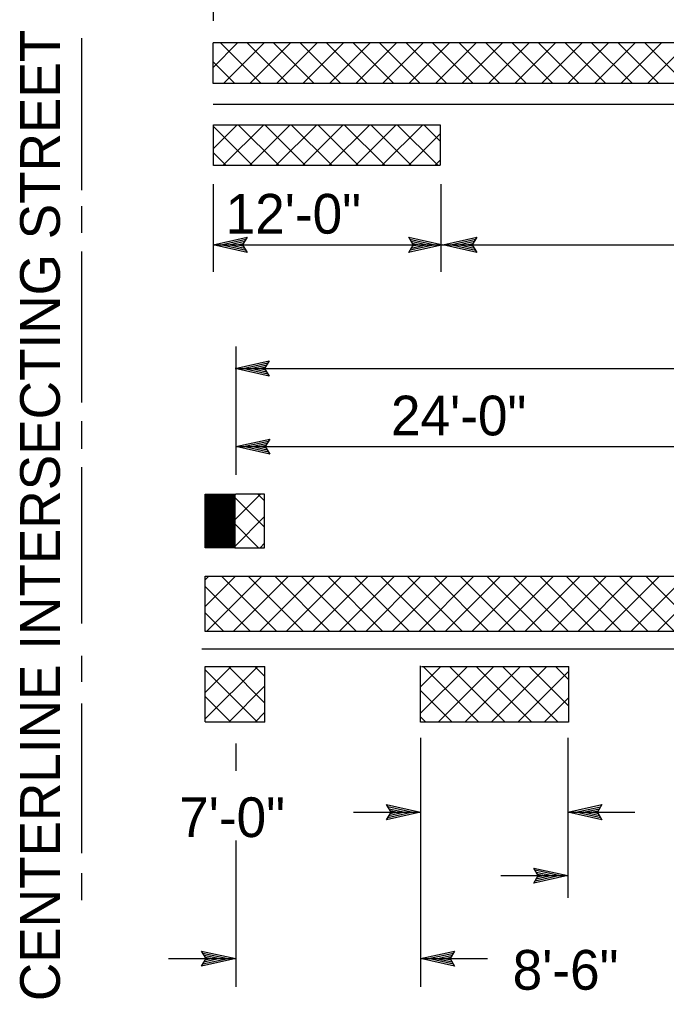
# Model space of a CAD drawing. Extents: x -893 to 867, y -474 to 712.
# Drawn here: x 403.6 to 517.5, y 147 to 319.4 of the extents above; entities that cross this region are included whole.
import ezdxf

# ---------------------------------------------------------------- set-up
doc = ezdxf.new("R2010")
doc.units = 0
for name, color, linetype in [('56 Stage 3 Anno', 7, 'Continuous'), ('57 Undefined', 7, 'Continuous'), ('60 Nongeo Data', 7, 'Continuous')]:
    doc.layers.add(name, color=color, linetype=linetype)

msp = doc.modelspace()

# ---------------------------------------------------------------- linework, layer by layer
at = {"layer": '56 Stage 3 Anno'}
for p, q in [((437.69, 333.65), (437.69, 319.19)), ((414.53, 316.14), (414.53, 289.37)), ((437.69, 290.41), (437.69, 274.97)), ((477.77, 290.41), (477.77, 274.97)), ((414.53, 286.56), (414.53, 281.83)), ((437.69, 279.74), (443.69, 281.07)), ((443.69, 281.07), (442.89, 279.74)), ((443.69, 281.07), (443.69, 281.07)), ((472.93, 279.74), (472.13, 281.08)), ((472.13, 281.08), (472.13, 281.08)), ((472.13, 281.08), (478.13, 279.74)), ((472.93, 279.74), (472.13, 281.08)), ((472.13, 281.08), (472.13, 281.08)), ((472.13, 281.08), (478.13, 279.74)), ((478.13, 279.74), (484.13, 281.07)), ((478.13, 279.74), (484.13, 281.07)), ((484.13, 281.07), (483.33, 279.74)), ((484.13, 281.07), (483.33, 279.74)), ((484.13, 281.07), (484.13, 281.07)), ((484.13, 281.07), (484.13, 281.07)), ((443.69, 278.4), (437.69, 279.74)), ((437.69, 279.74), (437.69, 279.74)), ((437.69, 279.74), (477.77, 279.74)), ((443.48, 278.76), (439.07, 279.74)), ((439.09, 279.74), (443.46, 280.71)), ((440.46, 279.74), (443.28, 280.36)), ((443.24, 279.12), (440.46, 279.74)), ((441.84, 279.74), (443.05, 280)), ((443.07, 279.46), (441.84, 279.74)), ((442.89, 279.74), (443.69, 278.4)), ((478.13, 279.74), (472.12, 278.41)), ((478.13, 279.74), (472.12, 278.41)), ((472.13, 278.41), (472.93, 279.74)), ((472.13, 278.41), (472.93, 279.74)), ((472.34, 280.72), (476.75, 279.74)), ((472.34, 280.72), (476.75, 279.74)), ((476.73, 279.74), (472.36, 278.77)), ((476.73, 279.74), (472.36, 278.77)), ((475.36, 279.74), (472.54, 279.12)), ((475.36, 279.74), (472.54, 279.12)), ((472.58, 280.36), (475.36, 279.74)), ((472.58, 280.36), (475.36, 279.74)), ((472.75, 280.02), (473.98, 279.74)), ((472.75, 280.02), (473.98, 279.74)), ((473.98, 279.74), (472.77, 279.48)), ((473.98, 279.74), (472.77, 279.48)), ((477.77, 279.74), (597.86, 279.74)), ((484.13, 278.4), (478.13, 279.74)), ((478.13, 279.74), (478.13, 279.74)), ((484.13, 278.4), (478.13, 279.74)), ((478.13, 279.74), (478.13, 279.74)), ((478.13, 279.74), (478.13, 279.74)), ((478.13, 279.74), (478.13, 279.74)), ((483.91, 278.76), (479.51, 279.74)), ((483.91, 278.76), (479.51, 279.74)), ((479.52, 279.74), (483.89, 280.71)), ((479.52, 279.74), (483.89, 280.71)), ((480.89, 279.74), (483.71, 280.36)), ((480.89, 279.74), (483.71, 280.36)), ((483.67, 279.12), (480.89, 279.74)), ((483.67, 279.12), (480.89, 279.74)), ((482.27, 279.74), (483.48, 280)), ((482.27, 279.74), (483.48, 280)), ((483.5, 279.46), (482.27, 279.74)), ((483.5, 279.46), (482.27, 279.74)), ((483.33, 279.74), (484.13, 278.4)), ((483.33, 279.74), (484.13, 278.4)), ((414.53, 278.57), (414.53, 251.95)), ((443.69, 278.4), (443.69, 278.4)), ((472.13, 278.41), (472.13, 278.41)), ((472.13, 278.41), (472.13, 278.41)), ((484.13, 278.4), (484.13, 278.4)), ((484.13, 278.4), (484.13, 278.4)), ((441.66, 261.85), (441.66, 239.2)), ((441.56, 257.97), (447.56, 259.3)), ((442.95, 257.97), (447.33, 258.94)), ((447.56, 259.3), (446.76, 257.97)), ((447.56, 259.3), (447.56, 259.3)), ((447.56, 256.63), (441.56, 257.97)), ((441.56, 257.97), (441.56, 257.97)), ((441.66, 257.97), (692.49, 257.97)), ((447.35, 256.98), (442.94, 257.97)), ((444.33, 257.97), (447.15, 258.59)), ((447.11, 257.34), (444.33, 257.97)), ((445.71, 257.96), (446.92, 258.23)), ((446.94, 257.69), (445.71, 257.96)), ((446.76, 257.97), (447.56, 256.63)), ((447.56, 256.63), (447.56, 256.63)), ((414.53, 248.7), (414.53, 243.82)), ((441.66, 244.2), (447.66, 245.53)), ((443.06, 244.2), (447.43, 245.17)), ((444.43, 244.2), (447.25, 244.82)), ((447.66, 245.53), (446.86, 244.2)), ((447.66, 245.53), (447.66, 245.53)), ((447.66, 242.86), (441.66, 244.2)), ((441.66, 244.2), (441.66, 244.2)), ((441.66, 244.2), (532.02, 244.2)), ((447.45, 243.21), (443.04, 244.2)), ((447.21, 243.57), (444.43, 244.2)), ((445.81, 244.2), (447.02, 244.46)), ((447.04, 243.92), (445.81, 244.2)), ((446.86, 244.2), (447.66, 242.86)), ((447.66, 242.86), (447.66, 242.86)), ((414.53, 240.57), (414.53, 213.06)), ((414.53, 207.37), (414.53, 202.78)), ((414.53, 198.94), (414.53, 172.61)), ((441.66, 191.92), (441.66, 187.1)), ((474.22, 192.92), (474.22, 149.07)), ((500.15, 192.92), (500.15, 164.71)), ((469.02, 179.81), (468.22, 181.15)), ((468.22, 181.15), (468.22, 181.15)), ((468.22, 181.15), (474.22, 179.81)), ((500.15, 179.81), (506.15, 181.14)), ((506.15, 181.14), (505.35, 179.81)), ((506.15, 181.14), (506.15, 181.14)), ((462.41, 179.81), (474.22, 179.81)), ((474.22, 179.81), (468.22, 178.48)), ((468.22, 178.48), (469.02, 179.81)), ((468.44, 180.79), (472.84, 179.81)), ((472.83, 179.8), (468.46, 178.84)), ((471.46, 179.81), (468.63, 179.18)), ((468.67, 180.43), (471.46, 179.81)), ((468.85, 180.09), (470.08, 179.81)), ((470.08, 179.81), (468.87, 179.54)), ((474.22, 179.81), (474.22, 179.81)), ((506.15, 178.47), (500.15, 179.81)), ((500.15, 179.81), (500.15, 179.81)), ((500.15, 179.81), (511.96, 179.81)), ((505.93, 178.82), (501.53, 179.81)), ((501.54, 179.81), (505.91, 180.78)), ((502.91, 179.81), (505.74, 180.43)), ((505.7, 179.18), (502.91, 179.81)), ((504.29, 179.8), (505.5, 180.07)), ((505.52, 179.53), (504.29, 179.8)), ((505.35, 179.81), (506.15, 178.47)), ((468.22, 178.48), (468.22, 178.48)), ((506.15, 178.47), (506.15, 178.47)), ((441.66, 174.82), (441.66, 149.07)), ((414.53, 169.06), (414.53, 164.33)), ((494.95, 168.64), (494.15, 169.98)), ((494.15, 169.98), (494.15, 169.98)), ((494.15, 169.98), (500.15, 168.64)), ((494.37, 169.63), (498.77, 168.64)), ((494.6, 169.27), (497.39, 168.65)), ((488.34, 168.64), (500.15, 168.64)), ((500.15, 168.64), (494.15, 167.31)), ((494.15, 167.31), (494.95, 168.64)), ((494.15, 167.31), (494.15, 167.31)), ((498.76, 168.64), (494.38, 167.67)), ((497.39, 168.65), (494.56, 168.02)), ((494.78, 168.92), (496.01, 168.65)), ((496.01, 168.65), (494.8, 168.38)), ((500.15, 168.64), (500.15, 168.64)), ((436.46, 154.02), (435.66, 155.36)), ((435.66, 155.36), (435.66, 155.36)), ((435.66, 155.36), (441.66, 154.02)), ((474.22, 154.02), (480.22, 155.35)), ((480.22, 155.35), (479.42, 154.02)), ((480.22, 155.35), (480.22, 155.35)), ((429.85, 154.02), (441.66, 154.02)), ((441.66, 154.02), (435.66, 152.69)), ((435.66, 152.69), (436.46, 154.02)), ((435.88, 155), (440.28, 154.02)), ((440.27, 154.01), (435.9, 153.05)), ((438.9, 154.02), (436.08, 153.39)), ((436.11, 154.64), (438.9, 154.02)), ((436.29, 154.29), (437.52, 154.02)), ((437.52, 154.02), (436.31, 153.75)), ((441.66, 154.02), (441.66, 154.02)), ((480.22, 152.68), (474.22, 154.02)), ((474.22, 154.02), (474.22, 154.02)), ((474.22, 154.02), (486.03, 154.02)), ((480, 153.03), (475.6, 154.02)), ((475.61, 154.02), (479.99, 154.99)), ((476.98, 154.01), (479.81, 154.64)), ((479.77, 153.39), (476.98, 154.01)), ((478.37, 154.01), (479.57, 154.28)), ((479.59, 153.74), (478.37, 154.01)), ((479.42, 154.02), (480.22, 152.68)), ((435.66, 152.69), (435.66, 152.69)), ((480.22, 152.68), (480.22, 152.68))]:
    msp.add_line(p, q, dxfattribs=at)
at = {"layer": '60 Nongeo Data'}
for p, q in [((437.69, 308.14), (437.69, 315.3)), ((694.55, 315.3), (437.69, 315.3)), ((694.55, 308.14), (437.69, 308.14)), ((437.69, 304.52), (773.91, 304.52)), ((437.74, 293.69), (437.74, 300.88)), ((437.76, 300.9), (477.68, 300.9)), ((477.68, 300.9), (477.68, 293.78)), ((477.65, 293.69), (437.74, 293.69)), ((436.31, 226.39), (436.31, 235.83)), ((436.31, 235.83), (441.66, 235.83)), ((441.51, 235.83), (441.51, 226.39)), ((446.76, 235.83), (441.66, 235.83)), ((446.76, 226.39), (446.76, 235.83)), ((441.5, 226.39), (436.31, 226.39)), ((441.5, 226.39), (446.76, 226.39)), ((436.31, 211.62), (436.31, 221.36)), ((436.31, 221.36), (695.5, 221.36)), ((436.31, 211.62), (436.31, 221.36)), ((436.31, 221.36), (695.5, 221.36)), ((695.49, 211.62), (436.31, 211.62)), ((695.5, 211.62), (436.31, 211.62)), ((773.91, 208.55), (435.73, 208.55)), ((436.31, 195.75), (436.31, 205.48)), ((436.31, 205.47), (446.78, 205.47)), ((446.76, 205.48), (446.76, 195.66)), ((474.22, 195.66), (474.22, 205.56)), ((474.39, 205.47), (500.32, 205.47)), ((500.26, 205.48), (500.26, 195.68)), ((446.78, 195.68), (436.31, 195.68)), ((500.26, 195.68), (474.22, 195.68))]:
    msp.add_line(p, q, dxfattribs=at)
for points in [[(437.69, 311), (441.99, 315.3)], [(446.17, 308.14), (439.01, 315.3)], [(439.5, 308.14), (446.66, 315.3)], [(450.84, 308.14), (443.68, 315.3)], [(444.17, 308.14), (451.33, 315.3)], [(455.5, 308.14), (448.34, 315.3)], [(448.83, 308.14), (456, 315.3)], [(460.17, 308.14), (453.01, 315.3)], [(453.5, 308.14), (460.66, 315.3)], [(464.84, 308.14), (457.68, 315.3)], [(458.17, 308.14), (465.33, 315.3)], [(469.5, 308.14), (462.34, 315.3)], [(462.83, 308.14), (470, 315.3)], [(474.17, 308.14), (467.01, 315.3)], [(467.5, 308.14), (474.66, 315.3)], [(478.84, 308.14), (471.68, 315.3)], [(472.17, 308.14), (479.33, 315.3)], [(483.5, 308.14), (476.34, 315.3)], [(476.84, 308.14), (484, 315.3)], [(488.17, 308.14), (481.01, 315.3)], [(481.5, 308.14), (488.66, 315.3)], [(492.84, 308.14), (485.68, 315.3)], [(486.17, 308.14), (493.33, 315.3)], [(497.51, 308.14), (490.34, 315.3)], [(490.84, 308.14), (498, 315.3)], [(502.17, 308.14), (495.01, 315.3)], [(495.5, 308.14), (502.66, 315.3)], [(506.84, 308.14), (499.68, 315.3)], [(500.17, 308.14), (507.33, 315.3)], [(511.51, 308.14), (504.34, 315.3)], [(504.84, 308.14), (512, 315.3)], [(516.17, 308.14), (509.01, 315.3)], [(509.5, 308.14), (516.66, 315.3)], [(520.84, 308.14), (513.68, 315.3)], [(514.17, 308.14), (521.33, 315.3)], [(441.5, 308.14), (437.69, 311.95)], [(437.76, 296.73), (441.93, 300.9)], [(444.57, 293.78), (437.76, 300.6)], [(439.48, 293.78), (446.6, 300.9)], [(449.24, 293.78), (442.12, 300.9)], [(444.15, 293.78), (451.26, 300.9)], [(453.9, 293.78), (446.79, 300.9)], [(448.81, 293.78), (455.93, 300.9)], [(458.57, 293.78), (451.45, 300.9)], [(453.48, 293.78), (460.6, 300.9)], [(463.24, 293.78), (456.12, 300.9)], [(458.15, 293.78), (465.26, 300.9)], [(467.9, 293.78), (460.79, 300.9)], [(462.81, 293.78), (469.93, 300.9)], [(472.57, 293.78), (465.45, 300.9)], [(467.48, 293.78), (474.6, 300.9)], [(477.24, 293.78), (470.12, 300.9)], [(477.68, 298.01), (474.79, 300.9)], [(472.15, 293.78), (477.68, 299.31)], [(439.9, 293.78), (437.76, 295.93)], [(476.81, 293.78), (477.68, 294.65)], [(436.41, 226.39), (436.41, 235.83)], [(436.61, 226.39), (436.61, 235.83)], [(436.81, 226.39), (436.81, 235.83)], [(437.01, 226.39), (437.01, 235.83)], [(437.21, 226.39), (437.21, 235.83)], [(437.41, 226.39), (437.41, 235.83)], [(437.61, 226.39), (437.61, 235.83)], [(437.81, 226.39), (437.81, 235.83)], [(438.01, 226.39), (438.01, 235.83)], [(438.21, 226.39), (438.21, 235.83)], [(438.41, 226.39), (438.41, 235.83)], [(438.61, 226.39), (438.61, 235.83)], [(438.81, 226.39), (438.81, 235.83)], [(439.01, 226.39), (439.01, 235.83)], [(439.21, 226.39), (439.21, 235.83)], [(439.41, 226.39), (439.41, 235.83)], [(439.61, 226.39), (439.61, 235.83)], [(439.81, 226.39), (439.81, 235.83)], [(440.01, 226.39), (440.01, 235.83)], [(440.21, 226.39), (440.21, 235.83)], [(440.41, 226.39), (440.41, 235.83)], [(440.61, 226.39), (440.61, 235.83)], [(440.81, 226.39), (440.81, 235.83)], [(441.01, 226.39), (441.01, 235.83)], [(441.21, 226.39), (441.21, 235.83)], [(441.41, 226.39), (441.41, 235.83)], [(441.51, 231.28), (446.06, 235.83)], [(446.76, 229.99), (441.51, 235.25)], [(446.76, 234.66), (445.59, 235.83)], [(441.51, 226.61), (446.76, 231.87)], [(445.7, 226.39), (441.51, 230.58)], [(445.95, 226.39), (446.76, 227.21)], [(436.31, 216.05), (441.62, 221.36)], [(436.31, 220.72), (436.95, 221.36)], [(436.55, 211.62), (446.29, 221.36)], [(448.93, 211.62), (439.19, 221.36)], [(441.22, 211.62), (450.96, 221.36)], [(453.6, 211.62), (443.86, 221.36)], [(445.88, 211.62), (455.62, 221.36)], [(458.26, 211.62), (448.53, 221.36)], [(450.55, 211.62), (460.29, 221.36)], [(462.93, 211.62), (453.19, 221.36)], [(455.22, 211.62), (464.96, 221.36)], [(467.6, 211.62), (457.86, 221.36)], [(459.89, 211.62), (469.62, 221.36)], [(472.26, 211.62), (462.53, 221.36)], [(464.55, 211.62), (474.29, 221.36)], [(476.93, 211.62), (467.19, 221.36)], [(469.22, 211.62), (478.96, 221.36)], [(481.6, 211.62), (471.86, 221.36)], [(473.89, 211.62), (483.62, 221.36)], [(486.26, 211.62), (476.53, 221.36)], [(478.55, 211.62), (488.29, 221.36)], [(490.93, 211.62), (481.19, 221.36)], [(483.22, 211.62), (492.96, 221.36)], [(495.6, 211.62), (485.86, 221.36)], [(487.89, 211.62), (497.62, 221.36)], [(500.27, 211.62), (490.53, 221.36)], [(492.55, 211.62), (502.29, 221.36)], [(504.93, 211.62), (495.19, 221.36)], [(497.22, 211.62), (506.96, 221.36)], [(509.6, 211.62), (499.86, 221.36)], [(501.89, 211.62), (511.62, 221.36)], [(514.27, 211.62), (504.53, 221.36)], [(506.55, 211.62), (516.29, 221.36)], [(518.93, 211.62), (509.2, 221.36)], [(511.22, 211.62), (520.96, 221.36)], [(523.6, 211.62), (513.86, 221.36)], [(515.89, 211.62), (525.63, 221.36)], [(444.26, 211.62), (436.31, 219.57)], [(439.6, 211.62), (436.31, 214.91)], [(436.31, 196.23), (445.55, 205.47)], [(436.31, 200.9), (440.89, 205.47)], [(446.76, 199.08), (440.37, 205.47)], [(446.76, 203.74), (445.03, 205.47)], [(474.22, 197.24), (482.46, 205.47)], [(474.22, 201.91), (477.79, 205.47)], [(484.45, 195.68), (474.66, 205.47)], [(477.33, 195.68), (487.12, 205.47)], [(489.12, 195.68), (479.33, 205.47)], [(482, 195.68), (491.79, 205.47)], [(493.79, 195.68), (483.99, 205.47)], [(486.66, 195.68), (496.46, 205.47)], [(498.45, 195.68), (488.66, 205.47)], [(500.26, 198.54), (493.33, 205.47)], [(500.26, 203.2), (497.99, 205.47)], [(445.49, 195.68), (436.31, 204.86)], [(491.33, 195.68), (500.26, 204.61)], [(440.43, 195.68), (446.76, 202.02)], [(440.83, 195.68), (436.31, 200.19)], [(479.79, 195.68), (474.22, 201.24)], [(496, 195.68), (500.26, 199.95)], [(445.09, 195.68), (446.76, 197.35)], [(475.12, 195.68), (474.22, 196.58)]]:
    msp.add_lwpolyline(points, dxfattribs=at)

# ---------------------------------------------------------------- texts
at = {"layer": '57 Undefined'}
msp.add_text('CENTERLINE INTERSECTING STREET', height=7, rotation=90, dxfattribs=at).set_placement((410.71, 146.53))
for s, p in [('12\'-0"', (439.89, 281.71)), ('24\'-0"', (469, 246.17)), ('7\'-0" ', (431.71, 175.42)), ('8\'-6" ', (490.43, 148.54))]:
    msp.add_text(s, height=7, dxfattribs=at).set_placement(p)

doc.saveas('drawing.dxf')
